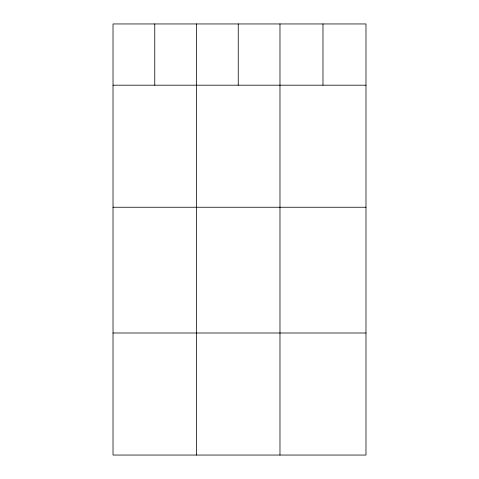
<?xml version="1.0" encoding="UTF-8"?>
<svg xmlns="http://www.w3.org/2000/svg" width="479" height="479" viewBox="0 0 479 479"><rect width="100%" height="100%" fill="white"/><g stroke="black" fill="none" stroke-linecap="round" stroke-linejoin="round"><path stroke-width="0.72" d="M365.98 85.19L365.98 455.05L113.02 455.05L113.02 23.95L365.98 23.95L365.98 85.19L113.02 85.19M113.02 207.245L365.98 207.245M113.02 332.995L365.98 332.995M322.978 23.95L322.978 85.19M279.976 23.95L279.976 455.05M238.237 23.95L238.237 85.19M196.498 23.95L196.498 455.05M154.759 23.95L154.759 85.19"/></g></svg>
